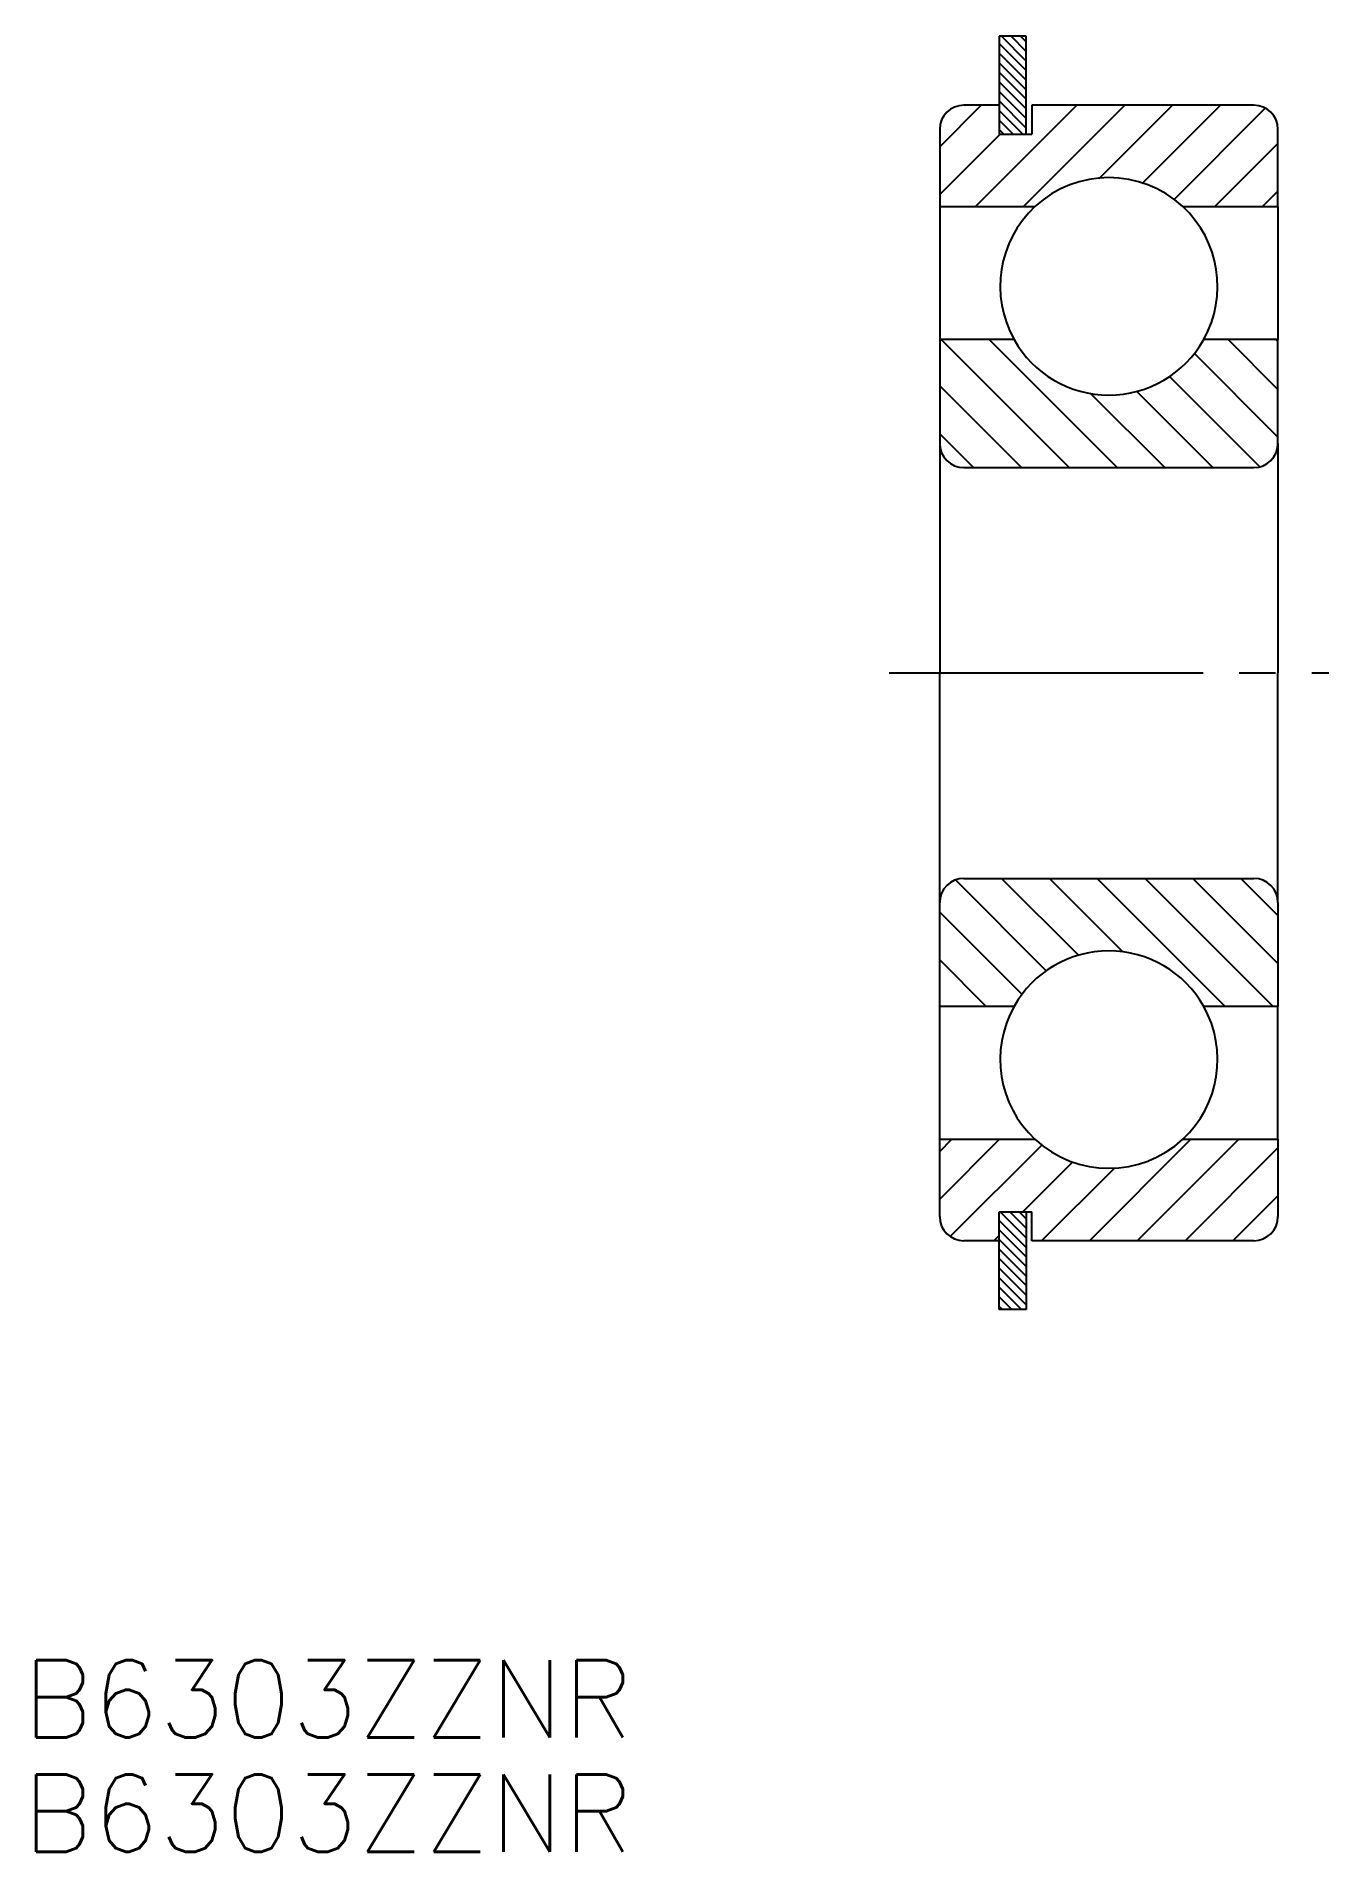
# Model space of a CAD drawing. Extents: x 68.2 to 121.7, y 174.5 to 249.7.
import ezdxf

# ---------------------------------------------------------------- set-up
doc = ezdxf.new("R2010")
doc.units = 0
doc.linetypes.add('CENTER', pattern=[17.5, 13, -1.5, 1.5, -1.5])
doc.layers.get('0').update_dxf_attribs({"linetype": 'CONTINUOUS'})
doc.layers.add('CENTER', color=1, linetype='CENTER')
doc.styles.get("Standard").update_dxf_attribs({"font": 'txt.shx', "bigfont": '@extfont2.shx'})

msp = doc.modelspace()

# ---------------------------------------------------------------- linework, layer by layer
at = {"color": 7, "linetype": 'CONTINUOUS'}
for p, q in [((109.154, 249.675), (108.034, 249.675)), ((108.034, 249.675), (108.034, 246.825)), ((109.154, 245.625), (109.154, 249.675)), ((108.034, 246.825), (106.574, 246.825)), ((108.034, 246.825), (108.034, 245.625)), ((118.574, 246.825), (109.384, 246.825)), ((109.384, 246.825), (109.384, 245.625)), ((105.574, 245.825), (105.574, 242.625)), ((119.574, 242.625), (119.574, 245.825)), ((108.034, 245.625), (109.154, 245.625)), ((109.154, 245.625), (109.384, 245.625)), ((105.574, 242.625), (109.514, 242.625)), ((105.574, 242.625), (105.574, 237.125)), ((115.633, 242.625), (119.574, 242.625)), ((119.574, 242.625), (119.574, 237.125)), ((105.574, 237.125), (105.574, 232.825)), ((108.648, 237.125), (105.574, 237.125)), ((119.574, 237.125), (116.499, 237.125)), ((119.574, 232.825), (119.574, 237.125)), ((105.574, 232.825), (105.574, 223.325)), ((119.574, 232.825), (119.574, 223.325)), ((106.574, 231.825), (118.574, 231.825)), ((105.574, 213.825), (105.574, 223.325)), ((119.574, 213.825), (119.574, 223.325)), ((106.574, 214.825), (118.574, 214.825)), ((105.574, 209.525), (105.574, 213.825)), ((119.574, 213.825), (119.574, 209.525)), ((108.648, 209.525), (105.574, 209.525)), ((105.574, 204.025), (105.574, 209.525)), ((119.574, 209.525), (116.499, 209.525)), ((119.574, 204.025), (119.574, 209.525)), ((105.574, 200.825), (105.574, 204.025)), ((105.574, 204.025), (109.514, 204.025)), ((115.633, 204.025), (119.574, 204.025)), ((119.574, 204.025), (119.574, 200.825)), ((108.034, 201.025), (109.154, 201.025)), ((108.034, 199.825), (108.034, 201.025)), ((109.154, 201.025), (109.384, 201.025)), ((109.154, 201.025), (109.154, 196.975)), ((109.384, 199.825), (109.384, 201.025)), ((108.034, 199.825), (106.574, 199.825)), ((108.034, 196.975), (108.034, 199.825)), ((118.574, 199.825), (109.384, 199.825)), ((109.154, 196.975), (108.034, 196.975))]:
    msp.add_line(p, q, dxfattribs=at)
at = {"color": 3, "linetype": 'CONTINUOUS'}
for p, q in [((109.154, 248.652), (108.13, 249.675)), ((109.154, 249.048), (108.526, 249.675)), ((109.154, 249.444), (108.922, 249.675)), ((109.154, 248.256), (108.034, 249.376)), ((109.154, 247.86), (108.034, 248.98)), ((109.154, 247.464), (108.034, 248.584)), ((109.154, 247.068), (108.034, 248.188)), ((109.154, 246.672), (108.034, 247.792)), ((109.154, 246.276), (108.034, 247.396)), ((105.574, 245.104), (107.295, 246.825)), ((107.055, 242.625), (111.255, 246.825)), ((109.154, 245.88), (108.034, 247)), ((109.012, 245.625), (108.034, 246.604)), ((109.034, 242.625), (113.234, 246.825)), ((112.177, 243.788), (115.214, 246.825)), ((113.958, 243.589), (117.194, 246.825)), ((115.26, 242.911), (119.049, 246.7)), ((108.616, 245.625), (108.034, 246.208)), ((108.22, 245.625), (108.034, 245.812)), ((105.574, 243.124), (108.075, 245.625)), ((116.954, 242.625), (119.574, 245.245)), ((118.934, 242.625), (119.574, 243.265)), ((110.933, 231.825), (105.633, 237.125)), ((110.933, 231.825), (105.633, 237.125)), ((112.913, 231.825), (107.613, 237.125)), ((112.913, 231.825), (107.613, 237.125)), ((119.574, 235.064), (117.512, 237.125)), ((119.574, 235.064), (117.512, 237.125)), ((119.574, 237.044), (119.492, 237.125)), ((119.574, 237.044), (119.492, 237.125)), ((119.574, 233.084), (116.103, 236.555)), ((119.574, 233.084), (116.103, 236.555)), ((108.953, 231.825), (105.574, 235.205)), ((108.953, 231.825), (105.574, 235.205)), ((118.818, 231.86), (115.071, 235.607)), ((118.818, 231.86), (115.071, 235.607)), ((114.893, 231.825), (111.807, 234.912)), ((114.893, 231.825), (111.807, 234.912)), ((116.873, 231.825), (113.714, 234.984)), ((116.873, 231.825), (113.714, 234.984)), ((106.973, 231.825), (105.574, 233.225)), ((106.973, 231.825), (105.574, 233.225)), ((109.991, 210.989), (106.221, 214.758)), ((111.316, 211.644), (108.134, 214.825)), ((113.166, 211.774), (110.114, 214.825)), ((117.394, 209.525), (112.094, 214.825)), ((119.374, 209.525), (114.074, 214.825)), ((119.574, 211.305), (116.054, 214.825)), ((119.574, 213.285), (118.033, 214.825)), ((108.987, 210.013), (105.574, 213.426)), ((107.494, 209.525), (105.574, 211.446)), ((105.574, 203.526), (106.073, 204.025)), ((105.574, 201.547), (108.053, 204.025)), ((106.009, 200.002), (109.808, 203.801)), ((111.772, 199.825), (115.972, 204.025)), ((113.752, 199.825), (117.952, 204.025)), ((115.732, 199.825), (119.574, 203.667)), ((109.012, 201.025), (111.08, 203.093)), ((109.792, 199.825), (112.815, 202.848)), ((117.712, 199.825), (119.574, 201.687)), ((109.154, 199.55), (108.034, 200.67)), ((109.154, 199.946), (108.075, 201.025)), ((109.154, 200.342), (108.471, 201.025)), ((109.154, 200.738), (108.867, 201.025)), ((107.812, 199.825), (108.034, 200.047)), ((109.154, 199.155), (108.034, 200.275)), ((109.154, 198.759), (108.034, 199.879)), ((109.154, 198.363), (108.034, 199.483)), ((109.154, 197.967), (108.034, 199.087)), ((109.154, 197.571), (108.034, 198.691)), ((109.154, 197.175), (108.034, 198.295)), ((108.957, 196.975), (108.034, 197.899)), ((108.561, 196.975), (108.034, 197.503)), ((108.165, 196.975), (108.034, 197.107))]:
    msp.add_line(p, q, dxfattribs=at)
at = {"color": 7, "linetype": 'CONTINUOUS'}
for centre, radius, start, end in [((106.574, 245.825), 1, 90, 180), ((118.574, 245.825), 1, 0, 90), ((112.574, 239.325), 4.5, 47.16657, 132.83343), ((112.574, 239.325), 4.5, 132.83343, 209.26758), ((112.574, 239.325), 4.5, 330.73242, 47.16657), ((112.574, 239.325), 4.5, 209.26758, 330.73242), ((106.574, 232.825), 1, 180, 270), ((118.574, 232.825), 1, 270, 0), ((106.574, 213.825), 1, 90, 180), ((118.574, 213.825), 1, 0, 90), ((112.574, 207.325), 4.5, 29.26758, 150.73242), ((112.574, 207.325), 4.5, 150.73242, 227.16657), ((112.574, 207.325), 4.5, 312.83343, 29.26758), ((112.574, 207.325), 4.5, 227.16657, 312.83343), ((106.574, 200.825), 1, 180, 270), ((118.574, 200.825), 1, 270, 0)]:
    msp.add_arc(centre, radius, start, end, dxfattribs=at)
at = {"layer": 'CENTER', "color": 1, "linetype": 'CENTER'}
msp.add_line((103.474, 223.325), (121.674, 223.325), dxfattribs=at)

# ---------------------------------------------------------------- texts
at = {"color": 7, "linetype": 'CONTINUOUS'}
for p in [(67.629, 179.263), (67.629, 174.54)]:
    msp.add_text('B6303ZZNR', height=3.2, dxfattribs=at).set_placement(p)

doc.saveas('drawing.dxf')
